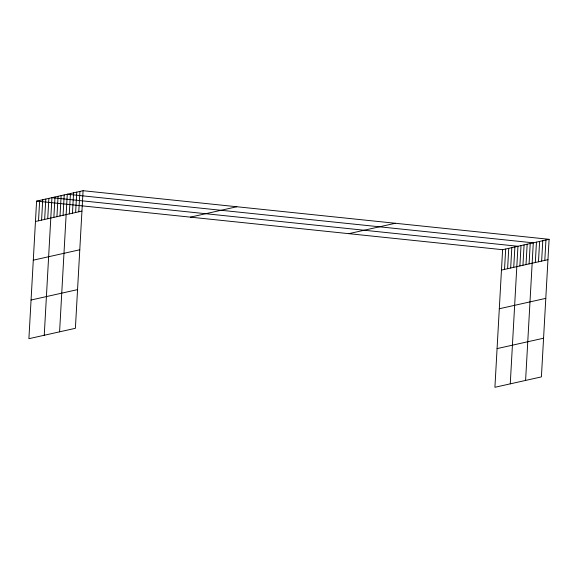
<?xml version="1.0" encoding="UTF-8"?>
<svg xmlns="http://www.w3.org/2000/svg" width="578" height="578" viewBox="0 0 578 578"><rect width="100%" height="100%" fill="white"/><g stroke="black" fill="none" stroke-linecap="round" stroke-linejoin="round"><path stroke-width="0.87" d="M83.088 190.711L36.595 201.108L28.9 338.694L75.393 328.297L83.088 190.711L549.1 239.306L541.405 376.892L494.913 387.289L502.607 249.703L549.1 239.306M38.524 220.796L39.658 200.421M41.587 220.11L42.729 199.735M44.658 219.423L45.799 199.049M47.728 218.737L48.87 198.362M44.246 335.262L51.933 197.676L517.953 246.271L510.258 383.857M53.862 217.364L55.004 196.99M56.933 216.678L58.075 196.303M60.004 215.991L61.138 195.617M63.067 215.305L64.209 194.931M59.585 331.837L67.279 194.244L533.292 242.839L525.597 380.432M69.302 213.911L70.437 193.536M72.46 213.203L73.601 192.828M75.624 212.494L76.758 192.12M78.781 211.794L79.923 191.419M504.536 269.391L505.678 249.017M507.607 268.705L508.748 248.33M510.677 268.019L511.812 247.644M513.741 267.332L514.882 246.958M519.882 265.959L521.016 245.585M522.946 265.273L524.087 244.899M526.016 264.587L527.158 244.212M529.087 263.9L530.221 243.526M535.315 262.506L536.456 242.131M538.479 261.798L539.614 241.423M541.637 261.09L542.778 240.715M544.801 260.389L545.935 240.014M35.453 221.482L81.946 211.086M190.379 217.14L236.872 206.743M33.293 260.165L79.786 249.768M31.06 300.018L77.553 289.621M348.823 233.664L395.316 223.267M501.466 270.078L547.958 259.681M499.305 308.753L545.798 298.356M497.08 348.606L543.573 338.217M36.595 201.108L502.607 249.703"/></g></svg>
